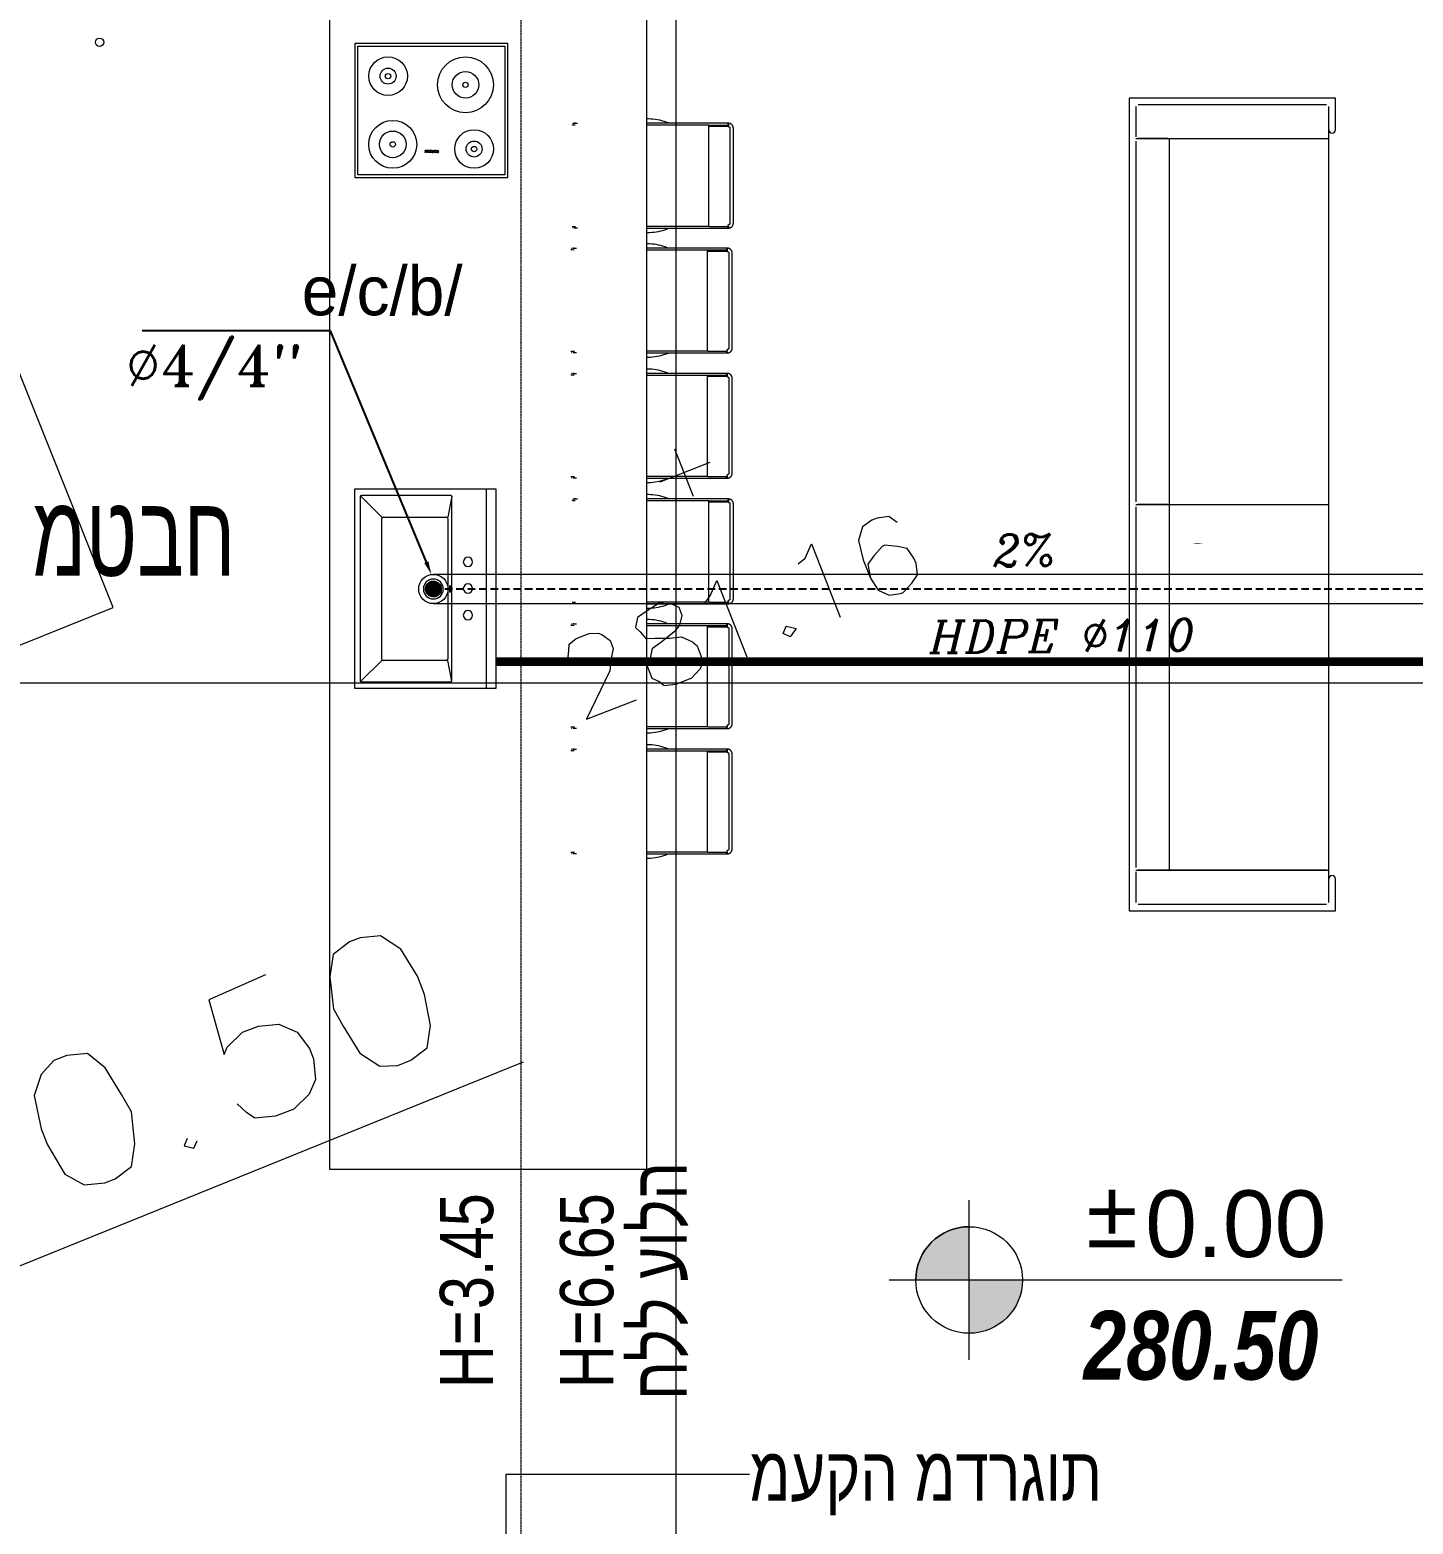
# Model space of a CAD drawing. Header units: centimetres. Extents: x 14435 to 32127, y -4289 to 2500.
# Drawn here: x 26656 to 27175, y -1106 to -545 of the extents above; entities that cross this region are included whole.
import ezdxf
from ezdxf import colors
from ezdxf.entities.mleader import LeaderData, LeaderLine
from ezdxf.lldxf.tags import DXFTag
from ezdxf.math import Vec2, Vec3

# ---------------------------------------------------------------- set-up
doc = ezdxf.new("R2010")
doc.units = ezdxf.units.CM
doc.linetypes.add('Dash Tiny', pattern=[0.12, 0.06, -0.06])
doc.linetypes.add('Hidden', pattern=[0.714375, 0.47625, -0.238125])
for name, color, linetype in [('A', 251, 'Continuous'), ('biov 110', 252, 'Continuous'), ('biov center', 130, 'Hidden'), ('BIUV', 4, 'Continuous'), ('cold water', 150, 'Continuous'), ('INS', 1, 'Continuous'), ('SPR', 251, 'Continuous')]:
    doc.layers.add(name, color=color, linetype=linetype)
for name, color, linetype, lineweight in [('A-DETL', 7, 'Continuous', 5), ('A-FLOR', 7, 'Continuous', 13), ('G-ANNO-DIMS', 7, 'Continuous', 5), ('G-ANNO-TEXT', 7, 'Continuous', 5), ('I-FURN', 7, 'Continuous', 5), ('P-SANR-FIXT', 7, 'Continuous', 5), ('Q-SPCQ', 7, 'Continuous', 5)]:
    doc.layers.add(name, color=color, linetype=linetype, lineweight=lineweight)
for name, color, linetype, lineweight, true_color in [('G-ANNO-SYMB', 240, 'Continuous', 5, 0xff2227), ('PDF_C1603_0', 3, 'Continuous', 5, 0x00ff00), ('PDF_Height of existing trees', 64, 'Continuous', 5, 0x7ca500), ('PDF_L-00', 1, 'Continuous', 5, 0xff0000), ('PDF_M1502', 251, 'Continuous', 5, 0x656565), ('PDF_scellno', 30, 'Continuous', 5, 0xff7f00), ('מפת מדידה_dwg', 8, 'Continuous', 5, 0x767676)]:
    doc.layers.add(name, color=color, linetype=linetype, lineweight=lineweight, true_color=true_color)
doc.styles.add('Arial_10', font='arial.ttf', dxfattribs={"width": 0.8, "height": 20})
doc.styles.add('Arial_14', font='arial.ttf', dxfattribs={"height": 25})
doc.styles.add('Arial_9', font='arial.ttf', dxfattribs={"width": 0.7, "height": 30})
doc.styles.add('Arial_B_I', font='arialbi.ttf', dxfattribs={"width": 0.8, "height": 25.793651})
doc.styles.add('BK', font='miryl')
doc.styles.add('italic1', font='italic.shx', dxfattribs={"height": 30})
doc.styles.add('rom', font='romant')
tags = doc.linetypes.add('WATER', pattern='A,7.5,-1.155096,["Water",Standard,S=1.5,R=0,X=0,Y=-0.35773],-8.414339,7.5', length=24.569435).pattern_tags.tags
tags[6] = DXFTag(74, 10)

# ---------------------------------------------------------------- blocks, each defined once
blk = doc.blocks.new('Pinch_Barstool_5428 - 3_-0_-382619-קרקע פיתוח')
at = {"layer": 'I-FURN'}
for p, q in [((-19.34, 30.12), (-19.65, 30.09)), ((-19.02, 30.16), (-19.33, 30.12)), ((-18.7, 30.19), (-19.02, 30.16)), ((-19.01, 30.22), (-18.85, 30.23)), ((-18.82, 30.23), (-18.7, 30.24)), ((-18.57, 30.2), (-18.7, 30.19)), ((-18.41, 30.22), (-18.57, 30.2)), ((-18.47, 30.29), (-18.41, 30.32)), ((-18.38, 30.35), (-18.44, 22.86)), ((17.85, 32.09), (-17.85, 32.09)), ((-17.85, 30.82), (17.85, 30.82)), ((18.41, 30.32), (18.47, 30.29)), ((18.57, 30.2), (18.41, 30.22)), ((18.7, 30.18), (18.57, 30.2)), ((19.02, 30.15), (18.7, 30.18)), ((18.85, 30.23), (19, 30.22)), ((19.02, 30.22), (19.18, 30.23)), ((19.18, 30.13), (19.02, 30.15)), ((19.63, 30.08), (19.18, 30.13)), ((19.05, 22.86), (-19.05, 22.86)), ((-19.05, 17.78), (-19.05, 22.86)), ((19.05, 22.86), (19.05, 17.78)), ((-19.05, 0), (-19.05, 17.78)), ((19.05, 17.78), (19.05, 0)), ((19.05, -28.4), (19.05, -27.13))]:
    blk.add_line(p, q, dxfattribs=at)
at = {"layer": 'I-FURN', "flags": 128}
for points in [[(-17.85, 32.09), (-17.92, 32.09), (-17.99, 32.08), (-18.07, 32.08), (-18.14, 32.07), (-18.21, 32.05), (-18.28, 32.04), (-18.35, 32.02), (-18.42, 32), (-18.49, 31.97), (-18.55, 31.95), (-18.62, 31.92), (-18.68, 31.88), (-18.75, 31.85), (-18.81, 31.81), (-18.87, 31.77), (-18.93, 31.73), (-18.99, 31.69), (-19.04, 31.64), (-19.1, 31.59), (-19.15, 31.54), (-19.2, 31.49), (-19.24, 31.43), (-19.29, 31.38), (-19.33, 31.32), (-19.37, 31.26), (-19.41, 31.2), (-19.45, 31.13), (-19.48, 31.07), (-19.51, 31), (-19.54, 30.93), (-19.56, 30.87), (-19.58, 30.8), (-19.6, 30.73), (-19.62, 30.66), (-19.63, 30.59), (-19.64, 30.52), (-19.65, 30.44), (-19.66, 30.37), (-19.66, 30.3), (-19.66, 30.23), (-19.65, 30.15), (-19.65, 30.09)], [(-19.57, 30.42), (-19.63, 30.39), (-19.65, 30.35), (-19.63, 30.32), (-19.57, 30.29), (-19.47, 30.26), (-19.34, 30.24), (-19.18, 30.23), (-19.02, 30.22)], [(-19.65, 30.35), (-19.65, 22.69), (-19.65, 14.98), (-19.65, 7.41), (-19.65, 0.17), (-19.65, 0)], [(-18.38, 30.22), (-18.39, 30.24), (-18.39, 30.27), (-18.39, 30.29), (-18.39, 30.31), (-18.38, 30.33), (-18.38, 30.35), (-18.38, 30.37), (-18.37, 30.39), (-18.37, 30.42), (-18.36, 30.44), (-18.36, 30.46), (-18.35, 30.48), (-18.34, 30.5), (-18.33, 30.52), (-18.32, 30.54), (-18.31, 30.55), (-18.3, 30.57), (-18.29, 30.59), (-18.28, 30.61), (-18.26, 30.62), (-18.25, 30.64), (-18.23, 30.66), (-18.22, 30.67), (-18.2, 30.69), (-18.19, 30.7), (-18.17, 30.71), (-18.15, 30.73), (-18.13, 30.74), (-18.11, 30.75), (-18.1, 30.76), (-18.08, 30.77), (-18.06, 30.78), (-18.04, 30.78), (-18.02, 30.79), (-18, 30.8), (-17.97, 30.8), (-17.95, 30.81), (-17.93, 30.81), (-17.91, 30.81), (-17.89, 30.82), (-17.87, 30.82), (-17.85, 30.82)], [(19.65, 30.08), (19.65, 30.15), (19.66, 30.22), (19.66, 30.29), (19.66, 30.37), (19.65, 30.44), (19.64, 30.51), (19.63, 30.58), (19.62, 30.65), (19.6, 30.72), (19.58, 30.79), (19.56, 30.86), (19.54, 30.93), (19.51, 31), (19.48, 31.06), (19.45, 31.13), (19.41, 31.19), (19.37, 31.25), (19.33, 31.31), (19.29, 31.37), (19.25, 31.43), (19.2, 31.48), (19.15, 31.54), (19.1, 31.59), (19.05, 31.64), (18.99, 31.68), (18.93, 31.73), (18.87, 31.77), (18.81, 31.81), (18.75, 31.85), (18.69, 31.88), (18.62, 31.91), (18.56, 31.94), (18.49, 31.97), (18.42, 32), (18.35, 32.02), (18.28, 32.04), (18.21, 32.05), (18.14, 32.06), (18.07, 32.08), (18, 32.08), (17.93, 32.09), (17.85, 32.09), (17.85, 32.09)], [(17.85, 30.82), (17.87, 30.82), (17.89, 30.82), (17.91, 30.81), (17.94, 30.81), (17.96, 30.81), (17.98, 30.8), (18, 30.8), (18.02, 30.79), (18.04, 30.78), (18.06, 30.77), (18.08, 30.77), (18.1, 30.76), (18.12, 30.75), (18.14, 30.74), (18.15, 30.72), (18.17, 30.71), (18.19, 30.7), (18.2, 30.68), (18.22, 30.67), (18.24, 30.65), (18.25, 30.64), (18.26, 30.62), (18.28, 30.61), (18.29, 30.59), (18.3, 30.57), (18.31, 30.55), (18.32, 30.53), (18.33, 30.51), (18.34, 30.49), (18.35, 30.47), (18.36, 30.45), (18.36, 30.43), (18.37, 30.41), (18.38, 30.39), (18.38, 30.37), (18.38, 30.35), (18.39, 30.33), (18.39, 30.31), (18.39, 30.29), (18.39, 30.26), (18.39, 30.24), (18.38, 30.22), (18.38, 30.22)], [(19.34, 30.24), (19.47, 30.26), (19.57, 30.29), (19.63, 30.32), (19.65, 30.35), (19.63, 30.39), (19.57, 30.42)], [(19.65, 0), (19.65, 2.95), (19.65, 10.33), (19.65, 17.93), (19.65, 25.52), (19.65, 30.35)], [(-19.65, 8.19), (-19.84, 7.71), (-20.13, 6.91), (-20.39, 6.1), (-20.62, 5.28), (-20.82, 4.45), (-20.98, 3.62), (-21.11, 2.78), (-21.2, 1.93), (-21.26, 1.08), (-21.29, 0.23), (-21.29, 0)], [(21.29, 0), (21.28, 0.62), (21.24, 1.47), (21.16, 2.32), (21.05, 3.16), (20.91, 4), (20.73, 4.84), (20.52, 5.66), (20.28, 6.48), (20, 7.28), (19.7, 8.08)], [(-19.65, -27.2), (-19.65, -27.76), (-19.65, -27.28), (-19.65, -26.38)], [(-19.63, -27.92), (-19.58, -28.07), (-19.48, -28.2)], [(-18.94, -27.22), (-18.98, -28.02), (-19.05, -28.4)], [(19.63, -27.92), (19.58, -28.07), (19.48, -28.2)], [(19.65, -26.38), (19.65, -27.61), (19.65, -27.61)]]:
    blk.add_lwpolyline(points, dxfattribs=at)
at = {"layer": 'I-FURN'}
for points in [[(-19.02, 22.9), (-19.02, 25.34), (-19.02, 27.77), (-19.02, 30.16)], [(19.02, 22.9), (19.02, 25.34), (19.02, 27.76), (19.02, 30.15)]]:
    blk.add_open_spline(points, degree=3, dxfattribs=at)
blk = doc.blocks.new('Pinch_Barstool_5428 - 3_-0_-V1-קרקע פיתוח')
at = {"layer": 'I-FURN'}
for p, q in [((-19.34, 30.12), (-19.65, 30.09)), ((-19.02, 30.16), (-19.33, 30.12)), ((-18.7, 30.19), (-19.02, 30.16)), ((-19.01, 30.22), (-18.85, 30.23)), ((-18.82, 30.23), (-18.7, 30.24)), ((-18.57, 30.2), (-18.7, 30.19)), ((-18.41, 30.22), (-18.57, 30.2)), ((-18.47, 30.29), (-18.41, 30.32)), ((-18.38, 30.35), (-18.44, 22.86)), ((17.85, 32.09), (-17.85, 32.09)), ((-17.85, 30.82), (17.85, 30.82)), ((18.41, 30.32), (18.47, 30.29)), ((18.57, 30.2), (18.41, 30.22)), ((18.7, 30.18), (18.57, 30.2)), ((19.02, 30.15), (18.7, 30.18)), ((18.85, 30.23), (19, 30.22)), ((19.02, 30.22), (19.18, 30.23)), ((19.18, 30.13), (19.02, 30.15)), ((19.63, 30.08), (19.18, 30.13)), ((19.05, 22.86), (-19.05, 22.86)), ((-19.05, 17.78), (-19.05, 22.86)), ((19.05, 22.86), (19.05, 17.78)), ((-19.05, -0.44), (-19.05, 17.78)), ((19.05, 17.78), (19.05, -0.44)), ((19.05, -28.4), (19.05, -27.13))]:
    blk.add_line(p, q, dxfattribs=at)
at = {"layer": 'I-FURN', "flags": 128}
for points in [[(-17.85, 32.09), (-17.92, 32.09), (-17.99, 32.08), (-18.07, 32.08), (-18.14, 32.07), (-18.21, 32.05), (-18.28, 32.04), (-18.35, 32.02), (-18.42, 32), (-18.49, 31.97), (-18.55, 31.95), (-18.62, 31.92), (-18.68, 31.88), (-18.75, 31.85), (-18.81, 31.81), (-18.87, 31.77), (-18.93, 31.73), (-18.99, 31.69), (-19.04, 31.64), (-19.1, 31.59), (-19.15, 31.54), (-19.2, 31.49), (-19.24, 31.43), (-19.29, 31.38), (-19.33, 31.32), (-19.37, 31.26), (-19.41, 31.2), (-19.45, 31.13), (-19.48, 31.07), (-19.51, 31), (-19.54, 30.93), (-19.56, 30.87), (-19.58, 30.8), (-19.6, 30.73), (-19.62, 30.66), (-19.63, 30.59), (-19.64, 30.52), (-19.65, 30.44), (-19.66, 30.37), (-19.66, 30.3), (-19.66, 30.23), (-19.65, 30.15), (-19.65, 30.09)], [(-19.57, 30.42), (-19.63, 30.39), (-19.65, 30.35), (-19.63, 30.32), (-19.57, 30.29), (-19.47, 30.26), (-19.34, 30.24), (-19.18, 30.23), (-19.02, 30.22)], [(-19.65, 30.35), (-19.65, 22.69), (-19.65, 14.98), (-19.65, 7.41), (-19.65, 0.17), (-19.65, -0.44)], [(-18.38, 30.22), (-18.39, 30.24), (-18.39, 30.27), (-18.39, 30.29), (-18.39, 30.31), (-18.38, 30.33), (-18.38, 30.35), (-18.38, 30.37), (-18.37, 30.39), (-18.37, 30.42), (-18.36, 30.44), (-18.36, 30.46), (-18.35, 30.48), (-18.34, 30.5), (-18.33, 30.52), (-18.32, 30.54), (-18.31, 30.55), (-18.3, 30.57), (-18.29, 30.59), (-18.28, 30.61), (-18.26, 30.62), (-18.25, 30.64), (-18.23, 30.66), (-18.22, 30.67), (-18.2, 30.69), (-18.19, 30.7), (-18.17, 30.71), (-18.15, 30.73), (-18.13, 30.74), (-18.11, 30.75), (-18.1, 30.76), (-18.08, 30.77), (-18.06, 30.78), (-18.04, 30.78), (-18.02, 30.79), (-18, 30.8), (-17.97, 30.8), (-17.95, 30.81), (-17.93, 30.81), (-17.91, 30.81), (-17.89, 30.82), (-17.87, 30.82), (-17.85, 30.82)], [(19.65, 30.08), (19.65, 30.15), (19.66, 30.22), (19.66, 30.29), (19.66, 30.37), (19.65, 30.44), (19.64, 30.51), (19.63, 30.58), (19.62, 30.65), (19.6, 30.72), (19.58, 30.79), (19.56, 30.86), (19.54, 30.93), (19.51, 31), (19.48, 31.06), (19.45, 31.13), (19.41, 31.19), (19.37, 31.25), (19.33, 31.31), (19.29, 31.37), (19.25, 31.43), (19.2, 31.48), (19.15, 31.54), (19.1, 31.59), (19.05, 31.64), (18.99, 31.68), (18.93, 31.73), (18.87, 31.77), (18.81, 31.81), (18.75, 31.85), (18.69, 31.88), (18.62, 31.91), (18.56, 31.94), (18.49, 31.97), (18.42, 32), (18.35, 32.02), (18.28, 32.04), (18.21, 32.05), (18.14, 32.06), (18.07, 32.08), (18, 32.08), (17.93, 32.09), (17.85, 32.09), (17.85, 32.09)], [(17.85, 30.82), (17.87, 30.82), (17.89, 30.82), (17.91, 30.81), (17.94, 30.81), (17.96, 30.81), (17.98, 30.8), (18, 30.8), (18.02, 30.79), (18.04, 30.78), (18.06, 30.77), (18.08, 30.77), (18.1, 30.76), (18.12, 30.75), (18.14, 30.74), (18.15, 30.72), (18.17, 30.71), (18.19, 30.7), (18.2, 30.68), (18.22, 30.67), (18.24, 30.65), (18.25, 30.64), (18.26, 30.62), (18.28, 30.61), (18.29, 30.59), (18.3, 30.57), (18.31, 30.55), (18.32, 30.53), (18.33, 30.51), (18.34, 30.49), (18.35, 30.47), (18.36, 30.45), (18.36, 30.43), (18.37, 30.41), (18.38, 30.39), (18.38, 30.37), (18.38, 30.35), (18.39, 30.33), (18.39, 30.31), (18.39, 30.29), (18.39, 30.26), (18.39, 30.24), (18.38, 30.22), (18.38, 30.22)], [(19.34, 30.24), (19.47, 30.26), (19.57, 30.29), (19.63, 30.32), (19.65, 30.35), (19.63, 30.39), (19.57, 30.42)], [(19.65, -0.44), (19.65, 2.95), (19.65, 10.33), (19.65, 17.93), (19.65, 25.52), (19.65, 30.35)], [(-19.65, 8.19), (-19.84, 7.71), (-20.13, 6.91), (-20.39, 6.1), (-20.62, 5.28), (-20.82, 4.45), (-20.98, 3.62), (-21.11, 2.78), (-21.2, 1.93), (-21.26, 1.08), (-21.29, 0.23), (-21.28, -0.44)], [(21.28, -0.44), (21.29, -0.23), (21.28, 0.62), (21.24, 1.47), (21.16, 2.32), (21.05, 3.16), (20.91, 4), (20.73, 4.84), (20.52, 5.66), (20.28, 6.48), (20, 7.28), (19.7, 8.08)], [(-19.65, -27.2), (-19.65, -27.76), (-19.65, -27.28), (-19.65, -26.38)], [(-19.63, -27.92), (-19.58, -28.07), (-19.48, -28.2)], [(-18.94, -27.22), (-18.98, -28.02), (-19.05, -28.4)], [(19.63, -27.92), (19.58, -28.07), (19.48, -28.2)], [(19.65, -26.38), (19.65, -27.61), (19.65, -27.61)]]:
    blk.add_lwpolyline(points, dxfattribs=at)
at = {"layer": 'I-FURN'}
for points in [[(-19.02, 22.9), (-19.02, 25.34), (-19.02, 27.77), (-19.02, 30.16)], [(19.02, 22.9), (19.02, 25.34), (19.02, 27.76), (19.02, 30.15)]]:
    blk.add_open_spline(points, degree=3, dxfattribs=at)
blk = doc.blocks.new('Pinch_Barstool_5428 - 3_-0_-V2-קרקע פיתוח')
at = {"layer": 'I-FURN'}
for p, q in [((-19.34, 30.12), (-19.65, 30.09)), ((-19.02, 30.16), (-19.33, 30.12)), ((-18.7, 30.19), (-19.02, 30.16)), ((-19.01, 30.22), (-18.85, 30.23)), ((-18.82, 30.23), (-18.7, 30.24)), ((-18.57, 30.2), (-18.7, 30.19)), ((-18.41, 30.22), (-18.57, 30.2)), ((-18.47, 30.29), (-18.41, 30.32)), ((-18.38, 30.35), (-18.44, 22.86)), ((17.85, 32.09), (-17.85, 32.09)), ((-17.85, 30.82), (17.85, 30.82)), ((18.41, 30.32), (18.47, 30.29)), ((18.53, 30.2), (18.41, 30.22)), ((18.7, 30.18), (18.57, 30.2)), ((19.02, 30.15), (18.7, 30.18)), ((18.85, 30.23), (19, 30.22)), ((19.02, 30.22), (19.18, 30.23)), ((19.18, 30.13), (19.02, 30.15)), ((19.63, 30.08), (19.18, 30.13)), ((19.05, 22.86), (-19.05, 22.86)), ((-19.05, 17.78), (-19.05, 22.86)), ((19.05, 22.86), (19.05, 17.78)), ((-19.05, -0.44), (-19.05, 17.78)), ((19.05, 17.78), (19.05, -0.44)), ((19.05, -28.4), (19.05, -27.13))]:
    blk.add_line(p, q, dxfattribs=at)
at = {"layer": 'I-FURN', "flags": 128}
for points in [[(-17.85, 32.09), (-17.92, 32.09), (-17.99, 32.08), (-18.07, 32.08), (-18.14, 32.07), (-18.21, 32.05), (-18.28, 32.04), (-18.35, 32.02), (-18.42, 32), (-18.49, 31.97), (-18.55, 31.95), (-18.62, 31.92), (-18.68, 31.88), (-18.75, 31.85), (-18.81, 31.81), (-18.87, 31.77), (-18.93, 31.73), (-18.99, 31.69), (-19.04, 31.64), (-19.1, 31.59), (-19.15, 31.54), (-19.2, 31.49), (-19.24, 31.43), (-19.29, 31.38), (-19.33, 31.32), (-19.37, 31.26), (-19.41, 31.2), (-19.45, 31.13), (-19.48, 31.07), (-19.51, 31), (-19.54, 30.93), (-19.56, 30.87), (-19.58, 30.8), (-19.6, 30.73), (-19.62, 30.66), (-19.63, 30.59), (-19.64, 30.52), (-19.65, 30.44), (-19.66, 30.37), (-19.66, 30.3), (-19.66, 30.23), (-19.65, 30.15), (-19.65, 30.09)], [(-19.57, 30.42), (-19.63, 30.39), (-19.65, 30.35), (-19.63, 30.32), (-19.57, 30.29), (-19.47, 30.26), (-19.34, 30.24), (-19.18, 30.23), (-19.02, 30.22)], [(-19.65, 30.35), (-19.65, 22.69), (-19.65, 14.98), (-19.65, 7.41), (-19.65, 0.17), (-19.65, -0.44)], [(-18.38, 30.22), (-18.39, 30.24), (-18.39, 30.27), (-18.39, 30.29), (-18.39, 30.31), (-18.38, 30.33), (-18.38, 30.35), (-18.38, 30.37), (-18.37, 30.39), (-18.37, 30.42), (-18.36, 30.44), (-18.36, 30.46), (-18.35, 30.48), (-18.34, 30.5), (-18.33, 30.52), (-18.32, 30.54), (-18.31, 30.55), (-18.3, 30.57), (-18.29, 30.59), (-18.28, 30.61), (-18.26, 30.62), (-18.25, 30.64), (-18.23, 30.66), (-18.22, 30.67), (-18.2, 30.69), (-18.19, 30.7), (-18.17, 30.71), (-18.15, 30.73), (-18.13, 30.74), (-18.11, 30.75), (-18.1, 30.76), (-18.08, 30.77), (-18.06, 30.78), (-18.04, 30.78), (-18.02, 30.79), (-18, 30.8), (-17.97, 30.8), (-17.95, 30.81), (-17.93, 30.81), (-17.91, 30.81), (-17.89, 30.82), (-17.87, 30.82), (-17.85, 30.82)], [(19.65, 30.08), (19.65, 30.15), (19.66, 30.22), (19.66, 30.29), (19.66, 30.37), (19.65, 30.44), (19.64, 30.51), (19.63, 30.58), (19.62, 30.65), (19.6, 30.72), (19.58, 30.79), (19.56, 30.86), (19.54, 30.93), (19.51, 31), (19.48, 31.06), (19.45, 31.13), (19.41, 31.19), (19.37, 31.25), (19.33, 31.31), (19.29, 31.37), (19.25, 31.43), (19.2, 31.48), (19.15, 31.54), (19.1, 31.59), (19.05, 31.64), (18.99, 31.68), (18.93, 31.73), (18.87, 31.77), (18.81, 31.81), (18.75, 31.85), (18.69, 31.88), (18.62, 31.91), (18.56, 31.94), (18.49, 31.97), (18.42, 32), (18.35, 32.02), (18.28, 32.04), (18.21, 32.05), (18.14, 32.06), (18.07, 32.08), (18, 32.08), (17.93, 32.09), (17.85, 32.09), (17.85, 32.09)], [(17.85, 30.82), (17.87, 30.82), (17.89, 30.82), (17.91, 30.81), (17.94, 30.81), (17.96, 30.81), (17.98, 30.8), (18, 30.8), (18.02, 30.79), (18.04, 30.78), (18.06, 30.77), (18.08, 30.77), (18.1, 30.76), (18.12, 30.75), (18.14, 30.74), (18.15, 30.72), (18.17, 30.71), (18.19, 30.7), (18.2, 30.68), (18.22, 30.67), (18.24, 30.65), (18.25, 30.64), (18.26, 30.62), (18.28, 30.61), (18.29, 30.59), (18.3, 30.57), (18.31, 30.55), (18.32, 30.53), (18.33, 30.51), (18.34, 30.49), (18.35, 30.47), (18.36, 30.45), (18.36, 30.43), (18.37, 30.41), (18.38, 30.39), (18.38, 30.37), (18.38, 30.35), (18.39, 30.33), (18.39, 30.31), (18.39, 30.29), (18.39, 30.26), (18.39, 30.24), (18.38, 30.22), (18.38, 30.22)], [(19.34, 30.24), (19.47, 30.26), (19.57, 30.29), (19.63, 30.32), (19.65, 30.35), (19.63, 30.39), (19.57, 30.42)], [(19.65, -0.44), (19.65, 2.95), (19.65, 10.33), (19.65, 17.93), (19.65, 25.52), (19.65, 30.35)], [(-19.65, 8.19), (-19.84, 7.71), (-20.13, 6.91), (-20.39, 6.1), (-20.62, 5.28), (-20.82, 4.45), (-20.98, 3.62), (-21.11, 2.78), (-21.2, 1.93), (-21.26, 1.08), (-21.29, 0.23), (-21.28, -0.44)], [(21.28, -0.44), (21.29, -0.23), (21.28, 0.62), (21.24, 1.47), (21.16, 2.32), (21.05, 3.16), (20.91, 4), (20.73, 4.84), (20.52, 5.66), (20.28, 6.48), (20, 7.28), (19.7, 8.08)], [(-19.65, -27.2), (-19.65, -27.76), (-19.65, -27.28), (-19.65, -26.38)], [(-19.63, -27.92), (-19.58, -28.07), (-19.48, -28.2)], [(-18.94, -27.22), (-18.98, -28.02), (-19.05, -28.4)], [(19.63, -27.92), (19.58, -28.07), (19.48, -28.2)], [(19.65, -26.38), (19.65, -27.61), (19.65, -27.61)]]:
    blk.add_lwpolyline(points, dxfattribs=at)
at = {"layer": 'I-FURN'}
for points in [[(-19.02, 22.9), (-19.02, 25.34), (-19.02, 27.77), (-19.02, 30.16)], [(19.02, 22.9), (19.02, 25.34), (19.02, 27.76), (19.02, 30.15)]]:
    blk.add_open_spline(points, degree=3, dxfattribs=at)
blk = doc.blocks.new('ספה דו מושבית - Sofa-187138-קרקע פיתוח')
at = {"layer": 'I-FURN'}
for p, q in [((209.84, 85.43), (-95.16, 85.43)), ((-95.16, 85.43), (-95.16, 7.93)), ((209.84, 7.93), (209.84, 85.43)), ((-92.66, 81.98), (-92.66, 11.38)), ((-80.6, 82.93), (-92.03, 82.93)), ((-79.96, 82.93), (-79.96, 70.23)), ((-79.96, 82.93), (-79.96, 10.43)), ((-79.96, 82.29), (-79.96, 70.86)), ((-79.96, 11.38), (-79.96, 81.98)), ((56.38, 82.93), (-79.01, 82.93)), ((57.34, 82.93), (57.34, 10.43)), ((57.34, 82.29), (57.34, 70.86)), ((57.34, 70.86), (57.34, 82.29)), ((193.68, 82.93), (58.29, 82.93)), ((194.64, 82.93), (194.64, 70.23)), ((194.64, 82.93), (194.64, 10.43)), ((194.64, 70.86), (194.64, 82.29)), ((194.64, 81.98), (194.64, 11.38)), ((206.7, 82.93), (195.27, 82.93)), ((207.34, 11.38), (207.34, 81.98)), ((-79.96, 70.23), (194.64, 70.23)), ((-79.01, 70.23), (56.38, 70.23)), ((58.29, 70.23), (193.68, 70.23)), ((-95.16, 7.93), (-83.21, 7.93)), ((-92.03, 10.43), (-80.6, 10.43)), ((-83.21, 10.43), (197.89, 10.43)), ((195.27, 10.43), (206.7, 10.43)), ((197.89, 7.93), (209.84, 7.93))]:
    blk.add_line(p, q, dxfattribs=at)
for centre, start, end in [((-83.21, 9.18), 270, 90), ((197.89, 9.18), 90, 270)]:
    blk.add_arc(centre, 1.25, start, end, dxfattribs=at)
blk = doc.blocks.new('כיור מלבני - 650 x 500mm-192488-קרקע פיתוח')
at = {"layer": 'P-SANR-FIXT'}
for p, q in [((-35, 47), (-35, 13.5)), ((-34.86, 47.35), (-27.03, 39.31)), ((34.5, 47.5), (-34.5, 47.5)), ((34.85, 47.35), (26.81, 39.31)), ((35, 13.5), (35, 47)), ((-26.53, 39.31), (26.31, 39.31)), ((-27.03, 15.1), (-27.03, 38.81)), ((26.81, 38.81), (26.81, 15.1)), ((-34.73, 13.05), (-27.03, 14.6)), ((-34.5, 13), (34.5, 13)), ((26.31, 14.6), (-26.53, 14.6)), ((34.73, 13.05), (26.81, 14.6)), ((-37.5, 0), (37.5, 0))]:
    blk.add_line(p, q, dxfattribs=at)
for centre, radius, start, end in [((-34.5, 47), 0.5, 90, 180), ((34.5, 47), 0.5, 0, 90), ((-26.53, 38.81), 0.5, 90, 180), ((26.31, 38.81), 0.5, 0, 90), ((-0.15, 20), 3.75, 360, 180), ((-0.15, 20), 3.75, 180, 360), ((-0.15, 20), 2.3, 90, 270), ((-0.15, 20), 2.3, 270, 90), ((-34.5, 13.5), 0.5, 180, 270), ((-26.53, 15.1), 0.5, 180, 270), ((26.31, 15.1), 0.5, 270, 0), ((34.5, 13.5), 0.5, 270, 0), ((-10, 7), 1.75, 360, 180), ((-10, 7), 1.75, 180, 360), ((0, 7), 1.75, 360, 180), ((0, 7), 1.75, 180, 360), ((10, 7), 1.75, 360, 180), ((10, 7), 1.75, 180, 360)]:
    blk.add_arc(centre, radius, start, end, dxfattribs=at)
for start_param, end_param in [(3.141593, 6.283185), (0, 3.141593)]:
    blk.add_ellipse((-0.15, 13.68), major_axis=(-1.25, 0), ratio=0.229278, start_param=start_param, end_param=end_param, dxfattribs=at)
blk = doc.blocks.new('Cooktop_Miele - 574w x 42h x 504d-383108-קרקע פיתוח')
at = {"layer": 'Q-SPCQ'}
for p, q in [((28.7, 25.2), (-28.7, 25.2)), ((-28.7, 25.2), (-28.7, -25.2)), ((-27.6, -24.1), (-27.6, 24.1)), ((-27.6, 24.1), (27.6, 24.1)), ((27.6, 24.1), (27.6, -24.1)), ((28.7, -25.2), (28.7, 25.2)), ((-2.36, -14.87), (-1.79, -14.87)), ((-2.36, -15), (-2.36, -14.87)), ((-2.36, -14.87), (-1.79, -14.87)), ((-2.36, -15), (-2.36, -14.87)), ((-2.26, -15), (-2.36, -15)), ((-2.26, -15), (-2.36, -15)), ((-2.36, -15.57), (-2.26, -15.57)), ((-2.36, -15.71), (-2.36, -15.57)), ((-2.36, -15.57), (-2.26, -15.57)), ((-2.36, -15.71), (-2.36, -15.57)), ((-2, -15.71), (-2.36, -15.71)), ((-2, -15.71), (-2.36, -15.71)), ((-2.26, -15.57), (-2.26, -15)), ((-2.26, -15.57), (-2.26, -15)), ((-2.1, -15.2), (-2.1, -15.57)), ((-1.73, -15.71), (-2.1, -15.2)), ((-2.1, -15.2), (-2.1, -15.57)), ((-1.73, -15.71), (-2.1, -15.2)), ((-2.1, -15.57), (-2, -15.57)), ((-2.1, -15.57), (-2, -15.57)), ((-2, -15.57), (-2, -15.71)), ((-2, -15.57), (-2, -15.71)), ((-1.79, -14.87), (-1.55, -15.2)), ((-1.79, -14.87), (-1.55, -15.2)), ((-1.36, -15.2), (-1.73, -15.71)), ((-1.36, -15.2), (-1.73, -15.71)), ((-1.55, -15.2), (-1.3, -14.87)), ((-1.55, -15.2), (-1.3, -14.87)), ((-1.46, -15.57), (-1.36, -15.57)), ((-1.46, -15.71), (-1.46, -15.57)), ((-1.46, -15.57), (-1.36, -15.57)), ((-1.46, -15.71), (-1.46, -15.57)), ((-0.8, -15.71), (-1.46, -15.71)), ((-0.8, -15.71), (-1.46, -15.71)), ((-1.36, -15.57), (-1.36, -15.2)), ((-1.36, -15.57), (-1.36, -15.2)), ((-1.3, -14.87), (-0.8, -14.87)), ((-1.3, -14.87), (-0.8, -14.87)), ((-0.91, -15), (-0.91, -15.57)), ((-0.91, -15), (-0.91, -15.57)), ((-0.8, -15), (-0.91, -15)), ((-0.91, -15.57), (-0.8, -15.57)), ((-0.91, -15.57), (-0.8, -15.57)), ((-0.8, -14.87), (-0.8, -15)), ((-0.8, -14.87), (-0.8, -15)), ((-0.8, -15.57), (-0.8, -15.71)), ((-0.8, -15.57), (-0.8, -15.71)), ((-0.72, -15.07), (-0.17, -15.07)), ((-0.72, -15.21), (-0.72, -15.07)), ((-0.72, -15.07), (-0.17, -15.07)), ((-0.72, -15.21), (-0.72, -15.07)), ((-0.62, -15.21), (-0.72, -15.21)), ((-0.62, -15.21), (-0.72, -15.21)), ((-0.72, -15.57), (-0.62, -15.57)), ((-0.72, -15.71), (-0.72, -15.57)), ((-0.72, -15.57), (-0.62, -15.57)), ((-0.72, -15.71), (-0.72, -15.57)), ((-0.07, -15.71), (-0.72, -15.71)), ((-0.07, -15.71), (-0.72, -15.71)), ((-0.62, -15.57), (-0.62, -15.21)), ((-0.62, -15.57), (-0.62, -15.21)), ((-0.52, -14.91), (-0.24, -14.78)), ((-0.52, -14.91), (-0.24, -14.78)), ((-0.46, -15.05), (-0.52, -14.91)), ((-0.46, -15.05), (-0.52, -14.91)), ((-0.18, -14.92), (-0.46, -15.05)), ((-0.18, -14.92), (-0.46, -15.05)), ((-0.24, -14.78), (-0.18, -14.92)), ((-0.24, -14.78), (-0.18, -14.92)), ((-0.17, -15.07), (-0.17, -15.57)), ((-0.17, -15.07), (-0.17, -15.57)), ((-0.17, -15.57), (-0.07, -15.57)), ((-0.17, -15.57), (-0.07, -15.57)), ((-0.07, -15.57), (-0.07, -15.71)), ((-0.07, -15.57), (-0.07, -15.71)), ((0.38, -15.24), (0.38, -15.33)), ((0.38, -15.24), (0.38, -15.33)), ((0.38, -15.33), (0.52, -15.33)), ((0.38, -15.33), (0.52, -15.33)), ((0.93, -15.43), (0.38, -15.43)), ((0.38, -15.43), (0.38, -15.52)), ((0.38, -15.43), (0.38, -15.52)), ((0.93, -15.43), (0.38, -15.43)), ((0.52, -15.33), (0.52, -15.24)), ((0.52, -15.33), (0.52, -15.24)), ((0.67, -15.51), (0.91, -15.51)), ((0.67, -15.51), (0.91, -15.51)), ((1.06, -14.87), (1.62, -14.87)), ((1.06, -15), (1.06, -14.87)), ((1.06, -14.87), (1.62, -14.87)), ((1.06, -15), (1.06, -14.87)), ((1.15, -15), (1.06, -15)), ((1.15, -15), (1.06, -15)), ((1.06, -15.57), (1.15, -15.57)), ((1.06, -15.71), (1.06, -15.57)), ((1.06, -15.57), (1.15, -15.57)), ((1.06, -15.71), (1.06, -15.57)), ((1.72, -15.71), (1.06, -15.71)), ((1.72, -15.71), (1.06, -15.71)), ((1.15, -15.57), (1.15, -15)), ((1.15, -15.57), (1.15, -15)), ((1.62, -14.87), (1.62, -15.57)), ((1.62, -14.87), (1.62, -15.57)), ((1.62, -15.57), (1.72, -15.57)), ((1.62, -15.57), (1.72, -15.57)), ((1.72, -15.57), (1.72, -15.71)), ((1.72, -15.57), (1.72, -15.71)), ((2.22, -15.24), (2.22, -15.33)), ((2.22, -15.24), (2.22, -15.33)), ((2.22, -15.33), (2.36, -15.33)), ((2.22, -15.33), (2.36, -15.33)), ((2.22, -15.43), (2.22, -15.52)), ((2.77, -15.43), (2.22, -15.43)), ((2.22, -15.43), (2.22, -15.52)), ((2.77, -15.43), (2.22, -15.43)), ((2.36, -15.33), (2.36, -15.24)), ((2.5, -15.51), (2.75, -15.51)), ((2.5, -15.51), (2.75, -15.51)), ((-28.7, -25.2), (28.7, -25.2)), ((27.6, -24.1), (-27.6, -24.1))]:
    blk.add_line(p, q, dxfattribs=at)
for centre, radius in [((-16.27, 12.89), 7.25), ((12.77, 9.64), 10.5), ((-16.27, 12.89), 3), ((-16.27, 12.89), 1), ((12.77, 9.64), 5), ((12.77, 9.64), 1), ((-14.52, -12.71), 9), ((-14.52, -12.71), 5), ((16.02, -14.46), 7.25), ((-14.52, -12.71), 1), ((16.02, -14.46), 3), ((16.02, -14.47), 1.01)]:
    blk.add_circle(centre, radius, dxfattribs=at)
for centre, radius, start, end in [((0.29, -15.4), 0.314, 185.0568, 256.9012), ((0.29, -15.4), 0.314, 185.0568, 256.9012), ((0.44, -15.17), 0.587, 248.0067, 323.9933), ((0.44, -15.17), 0.587, 248.0067, 323.9933), ((0.45, -15.24), 0.0706, 0, 180), ((0.45, -15.24), 0.0706, 0, 180), ((0.47, -15.52), 0.0922, 180, 270), ((0.47, -15.52), 0.0922, 180, 270), ((0.51, -15.44), 0.172, 257.1888, 335.3468), ((0.51, -15.44), 0.172, 257.1888, 335.3468), ((2.13, -15.4), 0.314, 185.0568, 256.9012), ((2.13, -15.4), 0.314, 185.0568, 256.9012), ((2.28, -15.17), 0.587, 248.0067, 323.9933), ((2.28, -15.17), 0.587, 248.0067, 323.9933), ((2.29, -15.24), 0.0706, 0, 180), ((2.29, -15.24), 0.0706, 0, 180), ((2.31, -15.52), 0.0922, 180, 270), ((2.31, -15.52), 0.0922, 180, 270), ((2.35, -15.44), 0.172, 257.1888, 335.3468), ((2.35, -15.44), 0.172, 257.1888, 335.3468)]:
    blk.add_arc(centre, radius, start, end, dxfattribs=at)
for centre in [(0.45, -15.43), (0.45, -15.43), (2.29, -15.43), (2.29, -15.43)]:
    blk.add_ellipse(centre, major_axis=(-0.475, 0), ratio=0.830592, start_param=3.141593, end_param=6.283185, dxfattribs=at)
blk = doc.blocks.new('מפת מדידה_dwg-896485-קרקע פיתוח')
at = {"layer": 'PDF_C1603_0', "color": 253, "lineweight": 13, "true_color": 0xaaaaaa}
blk.add_circle((31679.83, 24611.72), 1.59, dxfattribs=at)
at = {"layer": 'PDF_Height of existing trees', "color": 9, "lineweight": 13, "true_color": 0xd3e1aa}
blk.add_line((31267.68, 24192.16), (31688.83, 24197.45), dxfattribs=at)
at = {"layer": 'PDF_L-00', "color": 21, "lineweight": 13, "true_color": 0xffaaaa, "flags": 128}
for points in [[(31524.81, 24262), (31518.46, 24258.82), (31513.17, 24252.47), (31511.06, 24239.78), (31511.06, 24233.43), (31513.17, 24220.73), (31518.46, 24214.38), (31525.87, 24212.26), (31530.1, 24212.26), (31537.51, 24214.38), (31541.74, 24221.79), (31544.92, 24233.43), (31543.86, 24240.83), (31541.74, 24252.47), (31537.51, 24259.88), (31530.1, 24262)], [(31644.38, 24263.06), (31636.98, 24260.94), (31632.74, 24253.53), (31629.57, 24241.89), (31630.63, 24234.48), (31632.74, 24222.84), (31638.03, 24215.44), (31644.38, 24213.32), (31649.67, 24213.32), (31657.08, 24215.44), (31661.31, 24222.84), (31663.43, 24234.48), (31663.43, 24241.89), (31661.31, 24253.53), (31656.02, 24260.94), (31648.62, 24263.06)]]:
    blk.add_lwpolyline(points, close=True, dxfattribs=at)
for points in [[(31610.52, 24263.06), (31587.24, 24262), (31585.13, 24240.83), (31587.24, 24242.95), (31594.65, 24246.12), (31601, 24246.12), (31608.41, 24244.01), (31613.7, 24238.72), (31615.81, 24231.31), (31615.81, 24227.08), (31613.7, 24219.67), (31609.46, 24215.44), (31602.06, 24212.26), (31594.65, 24212.26), (31587.24, 24214.38), (31585.13, 24217.55), (31583.01, 24221.79)], [(31560.79, 24216.5), (31558.67, 24214.38), (31561.85, 24212.26), (31563.96, 24214.38)]]:
    blk.add_lwpolyline(points, dxfattribs=at)
at = {"layer": 'PDF_M1502', "color": 9, "lineweight": 13, "true_color": 0xcbcbcb}
for p, q in [((31825.33, 24391.09), (31825.33, 24372.05)), ((31815.81, 24381.57), (31835.91, 24381.57))]:
    blk.add_line(p, q, dxfattribs=at)
at = {"layer": 'PDF_M1502', "color": 9, "lineweight": 13, "true_color": 0xcbcbcb, "flags": 128}
for points in [[(31759.72, 24330.78), (31759.72, 24332.89), (31760.78, 24335.01), (31761.84, 24337.13), (31765.01, 24338.18), (31770.3, 24338.18), (31773.48, 24337.13), (31774.54, 24336.07), (31776.65, 24332.89), (31776.65, 24329.72), (31774.54, 24326.54), (31772.42, 24322.31), (31757.61, 24308.56), (31777.71, 24308.56)], [(31814.75, 24332.89), (31817.92, 24335.01), (31822.15, 24339.24), (31822.15, 24308.56)], [(31852.84, 24333.95), (31856.02, 24335.01), (31860.25, 24339.24), (31860.25, 24309.61)], [(31893.05, 24335.01), (31890.93, 24338.18), (31886.7, 24339.24), (31884.59, 24339.24), (31880.35, 24338.18), (31877.18, 24333.95), (31876.12, 24326.54), (31876.12, 24319.14), (31877.18, 24313.85), (31880.35, 24310.67), (31884.59, 24309.61), (31885.64, 24309.61), (31889.88, 24311.73), (31893.05, 24313.85), (31894.11, 24318.08), (31894.11, 24320.2), (31893.05, 24324.43), (31889.88, 24326.54), (31885.64, 24328.66), (31884.59, 24328.66), (31880.35, 24326.54), (31877.18, 24324.43), (31876.12, 24319.14)]]:
    blk.add_lwpolyline(points, dxfattribs=at)
for points in [[(31793.58, 24338.18), (31789.35, 24337.13), (31787.23, 24333.95), (31788.29, 24331.84), (31789.35, 24328.66), (31792.53, 24327.6), (31797.82, 24325.49), (31802.05, 24324.43), (31805.22, 24321.25), (31806.28, 24319.14), (31806.28, 24314.9), (31805.22, 24311.73), (31804.17, 24310.67), (31799.93, 24308.56), (31793.58, 24308.56), (31789.35, 24309.61), (31788.29, 24311.73), (31786.18, 24313.85), (31786.18, 24319.14), (31788.29, 24321.25), (31790.41, 24324.43), (31794.64, 24325.49), (31800.99, 24327.6), (31803.11, 24328.66), (31805.22, 24331.84), (31805.22, 24335.01), (31803.11, 24337.13), (31798.87, 24339.24)], [(31838.03, 24311.73), (31840.14, 24313.85), (31843.32, 24311.73), (31840.14, 24309.61)]]:
    blk.add_lwpolyline(points, close=True, dxfattribs=at)
at = {"layer": 'PDF_scellno', "color": 41, "true_color": 0xffd4aa, "flags": 128}
blk.add_lwpolyline([(31606.29, 24537.12), (31305.77, 24533.94), (31307.36, 24409.08), (31607.35, 24412.26)], close=True, dxfattribs=at)
blk = doc.blocks.new('Spot Elevations - M_Spot Elevation - Target Filled_0_00-566878-קרקע פיתוח')
at = {"layer": 'G-ANNO-DIMS'}
h = blk.add_hatch(color=256, dxfattribs=at)
edge = h.paths.add_edge_path(flags=0)
edge.add_line((0, 0), (-0.2, 0))
edge.add_arc((0, 0), 0.2, 90, 180, ccw=False)
edge.add_line((0, 0.2), (0, 0))
h = blk.add_hatch(color=256, dxfattribs=at)
edge = h.paths.add_edge_path(flags=0)
edge.add_line((0, 0), (0.2, 0))
edge.add_arc((0, 0), 0.2, 270, 360, ccw=False)
edge.add_line((0, -0.2), (0, 0))
for p, q in [((0, -0.3), (0, 0.3)), ((0, 0), (0, 0.2)), ((-0.3, 0), (1.4, 0)), ((-0.2, 0), (0, 0))]:
    blk.add_line(p, q, dxfattribs=at)
blk.add_circle((0, 0), 0.2, dxfattribs=at)
blk.add_arc((0, 0), 0.2, 90, 180, dxfattribs=at)
blk = doc.blocks.new('pituah')
at = {"layer": 'A-DETL', "linetype": 'Dash Tiny'}
blk.add_line((59562.24, -11540.78), (59562.24, -12239.77), dxfattribs=at)
at = {"layer": 'A-FLOR'}
for p, q in [((59490.45, -11540.78), (59490.45, -12057.46)), ((59609.45, -12057.46), (59609.45, -11540.78)), ((59499.88, -11877.06), (59499.88, -11802.06)), ((59499.88, -11802.06), (59552.88, -11802.06)), ((59552.88, -11802.06), (59552.88, -11877.06)), ((59552.88, -11877.06), (59499.88, -11877.06)), ((59490.45, -12057.46), (59609.45, -12057.46))]:
    blk.add_line(p, q, dxfattribs=at)
at = {"layer": 'G-ANNO-SYMB', "color": 7}
for p, q in [((59620.54, -13100.16), (59620.54, -10609.67)), ((58219.39, -11874.89), (60723.86, -11874.89))]:
    blk.add_line(p, q, dxfattribs=at)
at = {"layer": 'G-ANNO-TEXT'}
for p, q in [((59556.72, -12171.89), (59648.09, -12171.89)), ((59556.72, -12241.03), (59556.72, -12171.89))]:
    blk.add_line(p, q, dxfattribs=at)
at = {"layer": 'G-ANNO-DIMS', "xscale": 99.99999999999991, "yscale": 99.99999999999991, "zscale": 99.99999999999991}
blk.add_blockref('Spot Elevations - M_Spot Elevation - Target Filled_0_00-566878-קרקע פיתוח', (59730.49, -12099.06), dxfattribs=at)
at = {"layer": 'I-FURN', "rotation": 90.00000000000011}
blk.add_blockref('ספה דו מושבית - Sofa-187138-קרקע פיתוח', (59875.92, -11865.29), dxfattribs=at)
at = {"layer": 'I-FURN', "color": 7, "true_color": 0xffffff, "rotation": 270.0000000000002}
for name, p in [('Pinch_Barstool_5428 - 3_-0_-V2-קרקע פיתוח', (59609.89, -11684.58)), ('Pinch_Barstool_5428 - 3_-0_-382619-קרקע פיתוח', (59609.45, -11731.45)), ('Pinch_Barstool_5428 - 3_-0_-382619-קרקע פיתוח', (59609.45, -11778.45)), ('Pinch_Barstool_5428 - 3_-0_-V1-קרקע פיתוח', (59609.89, -11825.58)), ('Pinch_Barstool_5428 - 3_-0_-382619-קרקע פיתוח', (59609.45, -11872.45)), ('Pinch_Barstool_5428 - 3_-0_-382619-קרקע פיתוח', (59609.45, -11919.45))]:
    blk.add_blockref(name, p, dxfattribs=at)
at = {"layer": 'P-SANR-FIXT', "rotation": 90.0000000000001}
blk.add_blockref('כיור מלבני - 650 x 500mm-192488-קרקע פיתוח', (59549.38, -11839.56), dxfattribs=at)
at = {"layer": 'Q-SPCQ'}
blk.add_blockref('Cooktop_Miele - 574w x 42h x 504d-383108-קרקע פיתוח', (59528.67, -11660.11), dxfattribs=at)
at = {"layer": 'מפת מדידה_dwg', "color": 31, "true_color": 0xffbfaa, "rotation": 21.33280097992486}
blk.add_blockref('מפת מדידה_dwg-896485-קרקע פיתוח', (38848.27, -46084.56), dxfattribs=at)
at = {"layer": 'G-ANNO-DIMS', "insert": (59774.48, -12061.77), "char_height": 25, "width": 47.2996, "attachment_point": 1, "style": 'Arial_14'}
blk.add_mtext('±  ', dxfattribs=at)
at = {"layer": 'G-ANNO-DIMS', "insert": (59773.42, -12110.67), "char_height": 25.794, "width": 99.1684, "attachment_point": 1, "line_spacing_factor": 0.941778, "style": 'Arial_B_I'}
blk.add_mtext('280.50', dxfattribs=at)
at = {"layer": 'G-ANNO-TEXT', "attachment_point": 1}
for s, insert, char_height, width, style in [('מטבח', (59378.9, -11804.74), 30, 83.616, 'Arial_9'), ('מעקה מדרגות', (59648.09, -12161.89), 20, 151.3586, 'Arial_10')]:
    blk.add_mtext(s, dxfattribs=dict(at, insert=insert, char_height=char_height, width=width, style=style))
at = {"layer": 'G-ANNO-TEXT', "char_height": 20, "attachment_point": 1, "rotation": 90, "style": 'Arial_10'}
for s, insert, width in [('חלל עולה', (59604.49, -12144.14), 100.692), ('3.45', (59531.83, -12110), 53.8734), ('6.65', (59576.93, -12110), 53.8734), ('H=', (59531.83, -12139.63), 35.9156), ('H=', (59576.93, -12139.63), 35.9156)]:
    blk.add_mtext(s, dxfattribs=dict(at, insert=insert, width=width))
at = {"layer": 'G-ANNO-DIMS', "insert": (59796.57, -12065.43), "char_height": 25, "width": 81.416, "attachment_point": 1, "line_spacing_factor": 0.941778, "style": 'Arial_14', "bg_fill": 3, "box_fill_scale": 1.25, "bg_fill_color": 9, "bg_fill_true_color": 13158600, "bg_fill_transparency": 0}
blk.add_mtext('0.00', dxfattribs=at)
blk = doc.blocks.new('*U751')
at = {"layer": 'biov 110', "color": 6, "lineweight": 5}
for p, q in [((8478.18, 4006.24), (9188.29, 4006.24)), ((8478.18, 3995.24), (9188.29, 3995.24))]:
    blk.add_line(p, q, dxfattribs=at)
at = {"layer": 'biov center', "color": 3, "ltscale": 6}
blk.add_lwpolyline([(8478.18, 4000.74), (9188.29, 4000.74)], dxfattribs=at)
blk = doc.blocks.new('A$C41AC0131')
at = {"layer": 'BIUV', "color": 5, "ltscale": 40}
blk.add_lwpolyline([(0, 11.34, 0, 16.31, 0), (57.01, 8.14, 0, 0, 0), (81.46, 6.99, 0, 0, 0)], format="xyseb", dxfattribs=at)
blk = doc.blocks.new('A$C38873827')
at = {"color": 7, "rotation": 87.25165573860627}
blk.add_blockref('A$C41AC0131', (13.51, -0.54), dxfattribs=at)
blk = doc.blocks.new('yuk')
at = {"layer": 'SPR', "color": 18, "lineweight": 5, "true_color": 0x000000}
for p, q in [((-5.11, 0.15), (-0.3, 4.96)), ((-5.11, 0), (-0.15, 4.96)), ((-5.11, -0.15), (0, 4.96)), ((-5.11, -0.29), (0.14, 4.96)), ((-5.1, 0.31), (-0.46, 4.95)), ((-5.1, -0.43), (0.28, 4.95)), ((-5.09, -0.56), (0.41, 4.94)), ((-5.08, 0.47), (-0.62, 4.93)), ((-5.08, -0.69), (0.54, 4.92)), ((-5.06, 0.64), (-0.79, 4.91)), ((-5.06, -0.82), (0.67, 4.91)), ((-5.04, -0.95), (0.8, 4.89)), ((-5.03, 0.81), (-0.96, 4.88)), ((-5.01, -1.07), (0.92, 4.86)), ((-4.99, 0.99), (-1.14, 4.84)), ((-4.99, -1.19), (1.04, 4.84)), ((-4.96, -1.31), (1.16, 4.81)), ((-4.95, 1.19), (-1.34, 4.8)), ((-4.93, -1.43), (1.27, 4.78)), ((-4.9, -1.54), (1.39, 4.75)), ((-4.89, 1.39), (-1.54, 4.74)), ((-4.86, -1.65), (1.5, 4.71)), ((-4.83, -1.76), (1.61, 4.68)), ((-4.82, 1.61), (-1.76, 4.67)), ((-4.79, -1.87), (1.72, 4.64)), ((-4.75, -1.97), (1.82, 4.6)), ((-4.73, 1.84), (-1.99, 4.58)), ((-4.7, -2.07), (1.92, 4.55)), ((-4.66, -2.18), (2.03, 4.51)), ((-4.61, 2.11), (-2.26, 4.46)), ((-4.61, -2.28), (2.12, 4.46)), ((-4.56, -2.37), (2.22, 4.41)), ((-4.51, -2.47), (2.32, 4.36)), ((-4.46, -2.56), (2.41, 4.31)), ((-4.45, 2.42), (-2.57, 4.3)), ((-4.41, -2.66), (2.51, 4.26)), ((-4.35, -2.75), (2.6, 4.2)), ((-4.3, -2.84), (2.69, 4.15)), ((-4.24, -2.92), (2.77, 4.09)), ((-4.19, 2.82), (-2.97, 4.04)), ((-4.18, -3.01), (2.86, 4.03)), ((-4.12, -3.09), (2.94, 3.97)), ((-4.05, -3.18), (3.03, 3.9)), ((-3.99, -3.26), (3.11, 3.84)), ((-3.92, -3.34), (3.19, 3.77)), ((-3.86, -3.42), (3.27, 3.71)), ((-3.79, -3.49), (3.34, 3.64)), ((-3.72, -3.57), (3.42, 3.57)), ((-3.64, -3.64), (3.49, 3.49)), ((-3.57, -3.72), (3.57, 3.42)), ((-3.5, -3.79), (3.64, 3.35)), ((-3.42, -3.86), (3.71, 3.27)), ((-3.34, -3.93), (3.77, 3.19)), ((-3.26, -3.99), (3.84, 3.11)), ((-3.18, -4.06), (3.91, 3.03)), ((-3.1, -4.12), (3.97, 2.95)), ((-3.01, -4.18), (4.03, 2.86)), ((-2.93, -4.24), (4.09, 2.78)), ((-2.84, -4.3), (4.15, 2.69)), ((-2.75, -4.36), (4.21, 2.6)), ((-2.66, -4.41), (4.26, 2.51)), ((-2.57, -4.47), (4.32, 2.42)), ((-2.48, -4.52), (4.37, 2.32)), ((-2.38, -4.57), (4.42, 2.23)), ((-2.28, -4.62), (4.47, 2.13)), ((-2.18, -4.67), (4.52, 2.03)), ((-2.08, -4.71), (4.56, 1.93)), ((-1.98, -4.76), (4.6, 1.83)), ((-1.88, -4.8), (4.65, 1.73)), ((-1.77, -4.84), (4.69, 1.62)), ((-1.66, -4.87), (4.72, 1.51)), ((-1.55, -4.91), (4.76, 1.4)), ((-1.44, -4.94), (4.79, 1.29)), ((-1.32, -4.97), (4.82, 1.17)), ((-1.21, -5), (4.85, 1.05)), ((-1.09, -5.03), (4.88, 0.93)), ((-0.96, -5.05), (4.9, 0.81)), ((-0.84, -5.07), (4.92, 0.69)), ((-0.71, -5.09), (4.94, 0.56)), ((-0.58, -5.11), (4.96, 0.43)), ((-0.44, -5.12), (4.97, 0.29)), ((-0.31, -5.13), (4.98, 0.16)), ((-0.17, -5.13), (4.98, 0.02)), ((-0.02, -5.13), (4.98, -0.13)), ((0.13, -5.13), (4.98, -0.28)), ((0.28, -5.12), (4.97, -0.43)), ((0.44, -5.11), (4.96, -0.59)), ((0.61, -5.09), (4.94, -0.76)), ((0.78, -5.06), (4.91, -0.93)), ((0.96, -5.03), (4.88, -1.11)), ((1.15, -4.98), (4.83, -1.3)), ((1.35, -4.93), (4.78, -1.5)), ((1.56, -4.86), (4.71, -1.71)), ((1.79, -4.78), (4.63, -1.94)), ((2.05, -4.67), (4.52, -2.2)), ((2.34, -4.52), (4.37, -2.49)), ((2.71, -4.3), (4.15, -2.86)), ((3.41, -3.75), (3.6, -3.56))]:
    blk.add_line(p, q, dxfattribs=at)
blk.add_circle((-0.06, -0.09), 5.05, dxfattribs=at)
at = {"layer": 'SPR', "color": 5, "lineweight": 5}
blk.add_ellipse((-0.06, -0.09), major_axis=(-6.59, 6.59), ratio=1, dxfattribs=at)

msp = doc.modelspace()

# ---------------------------------------------------------------- block references
msp.add_blockref('pituah', (-32722.21, 11084.93))

# ---------------------------------------------------------------- next in the draw order: linework, layer by layer
at = {"layer": 'cold water', "linetype": 'WATER', "lineweight": 15, "ltscale": 0.08, "const_width": 3.2}
msp.add_lwpolyline([(26830.68, -782.06), (27811.81, -782.06)], dxfattribs=at)

# ---------------------------------------------------------------- next in the draw order: block references
at = {"xscale": -1, "rotation": 0.0035894329599007}
msp.add_blockref('*U751', (35995.72, -4754.99), dxfattribs=at)
at = {"layer": 'BIUV', "color": 7, "xscale": 0.5999999999999996, "yscale": 0.5999999999999996, "zscale": 0.5999999999999996, "rotation": 95.37099921915006}
msp.add_blockref('A$C38873827', (27094.08, -739.25, 25000), dxfattribs=at)
at = {"layer": 'INS', "color": 0, "xscale": 0.589873670861448, "yscale": 0.589873670861448, "zscale": 0.589873670861448}
msp.add_blockref('yuk', (26807.22, -754.73), dxfattribs=at)

# ---------------------------------------------------------------- next in the draw order: texts
at = {"layer": 'BIUV', "color": 5, "style": 'italic1'}
for s, rotation, p in [('2%%%', 1.2721, (27017.32, -746.51, 38637.4)), ('HDPE %%C110', 0.521, (26993.49, -778.83, 25000))]:
    msp.add_text(s, height=12, rotation=rotation, dxfattribs=at).set_placement(p)
at = {"layer": 'G-ANNO-TEXT', "insert": (26882.28, -976.13), "char_height": 20, "width": 4.4895, "attachment_point": 1, "rotation": 90, "style": 'Arial_10'}
msp.add_mtext('\\fArial|b0|i0|c177|p34|;\\W.8; ', dxfattribs=at)
at = {"layer": 'G-ANNO-TEXT', "insert": (27050.76, -1076.96), "char_height": 20, "width": 7.6962, "attachment_point": 1, "style": 'Arial_10'}
msp.add_mtext('\\fArial|b0|i0|c177|p34|;\\W.8; ', dxfattribs=at)
at = {"layer": 'INS', "color": 6, "lineweight": 5}
for s, height, style, p in [('e/c/b/', 18.455, 'BK', (26757.8, -652.05, -10743.81)), ('%%C4/4"', 15.367, 'rom', (26691.72, -678.47, -19.2))]:
    msp.add_text(s, height=height, dxfattribs=dict(at, style=style)).set_placement(p)

# ---------------------------------------------------------------- next in the draw order: leaders
at = {"layer": 'A', "color": 6, "linetype": 'Continuous', "lineweight": 9}
ml = msp.add_multileader_mtext('Standard', dxfattribs=at)
ml.set_content('')
ml.set_leader_properties()
ml.build(insert=Vec2(0, 0))
ml.multileader.update_dxf_attribs({"text_right_attachment_type": 6, "dogleg_length": 0.36, "arrow_head_size": 5})
ctx = ml.context
ctx.base_point, ctx.char_height, ctx.arrow_head_size, ctx.landing_gap_size, ctx.plane_origin = Vec3(26697.85, -657.93), 0.18, 5, 0.09, Vec3(26412.63, -857.38)
ctx.right_attachment = 6
notes = []
notes.append((ctx, [(0, (1, 1, 0), (26768.63, -657.93), (-1, 0), 70.77, [(0, [(26806.46, -749.33)], 0, [])])]))
ctx.mtext, ml.multileader.dxf.content_type = None, 0
for ctx, leaders in notes:
    for number, flags, end, landing, length, lines in leaders:
        leader = LeaderData()
        leader.index, (leader.has_last_leader_line, leader.has_dogleg_vector, leader.attachment_direction) = number, flags
        leader.last_leader_point, leader.dogleg_vector, leader.dogleg_length = Vec3(end), Vec3(landing), length
        for number, points, colour, breaks in lines:
            line = LeaderLine()
            line.index, line.vertices, line.color, line.breaks = number, Vec3.list(points), colors.encode_raw_color(colour), breaks
            leader.lines.append(line)
        ctx.leaders.append(leader)

doc.saveas('drawing.dxf')
